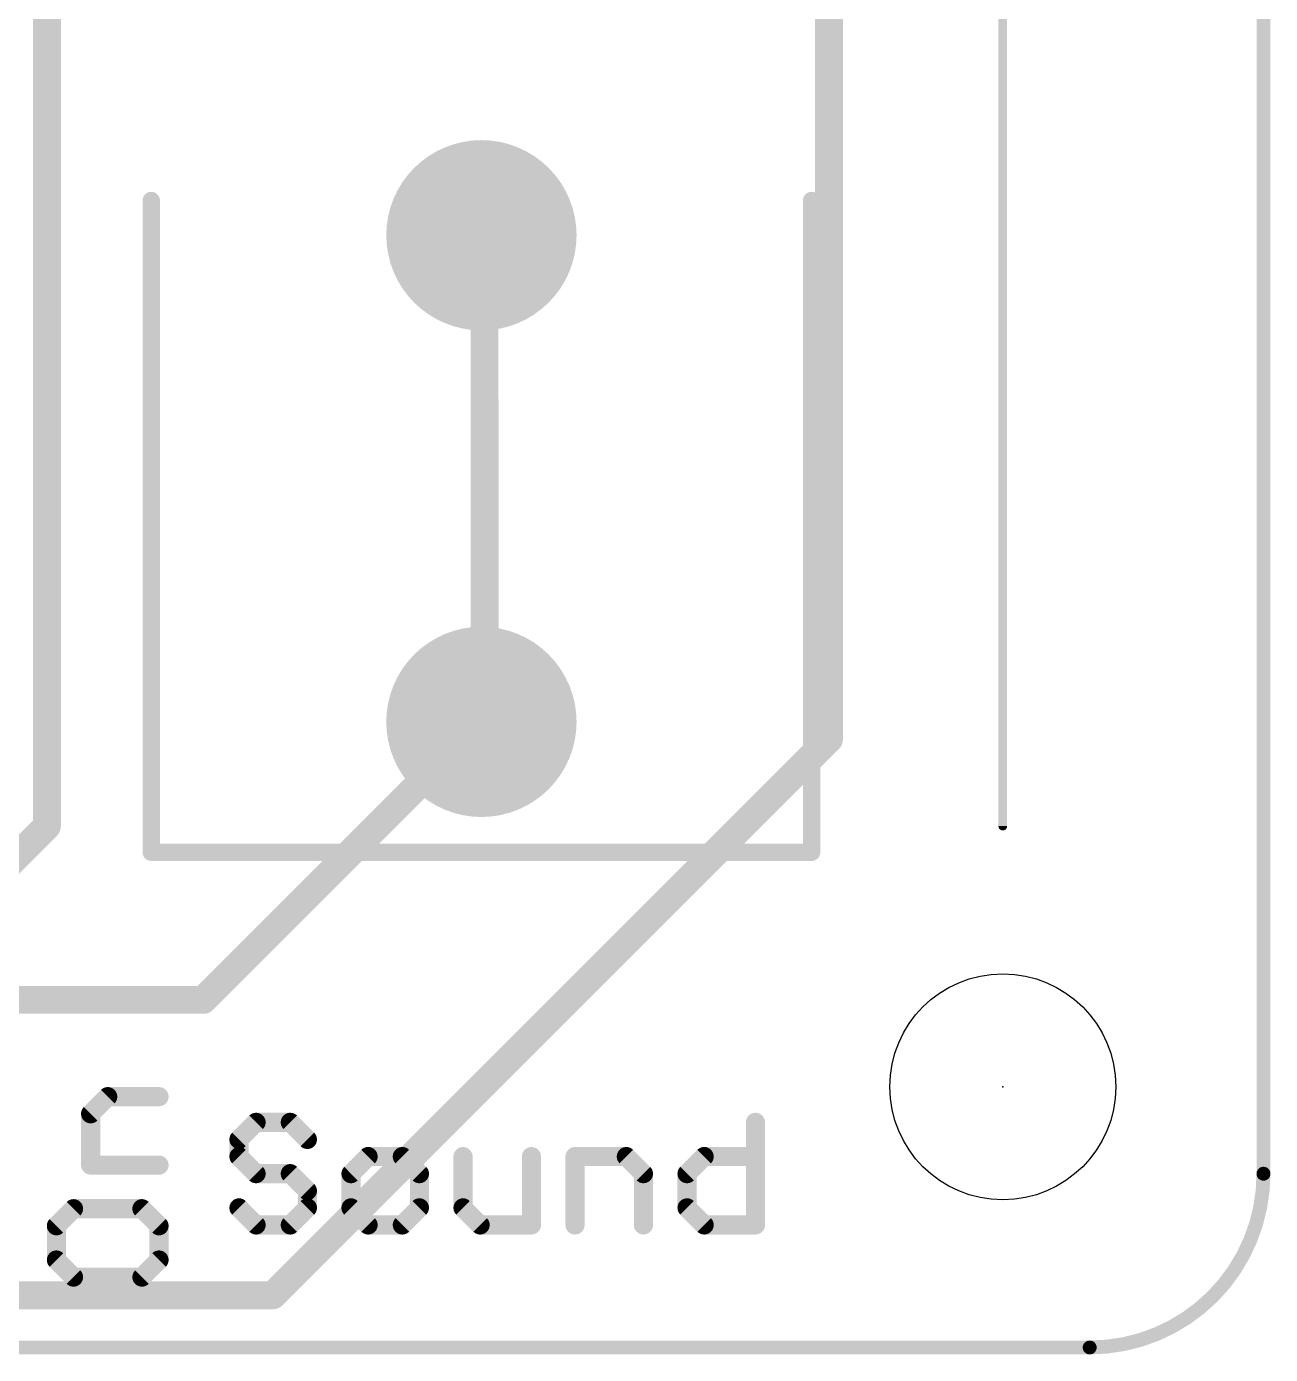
# Model space of a CAD drawing. Extents: x -12 to 102, y -12 to 69.
# Drawn here: x 58.12 to 76.3, y -0.1 to 19.31 of the extents above; entities that cross this region are included whole.
import ezdxf

# ---------------------------------------------------------------- set-up
doc = ezdxf.new("R2010")
doc.units = 0
for name, color, linetype in [('1', 12, 'CONTINUOUS'), ('16', 132, 'CONTINUOUS'), ('17', 110, 'CONTINUOUS'), ('20', 53, 'CONTINUOUS'), ('21', 41, 'CONTINUOUS'), ('23', 53, 'CONTINUOUS'), ('49', 6, 'CONTINUOUS'), ('51', 53, 'CONTINUOUS')]:
    doc.layers.add(name, color=color, linetype=linetype)

# ---------------------------------------------------------------- blocks, each defined once
blk = doc.blocks.new('ROUNDP')
at = {"const_width": 0.5}
blk.add_lwpolyline([(0, -0.25, 1), (0, 0.25, 1), (0, -0.25)], format="xyb", dxfattribs=at)

msp = doc.modelspace()

# ---------------------------------------------------------------- linework, layer by layer
at = {"layer": '1', "const_width": 0.4064}
for points in [[(58.42, 7.62), (58.42, 29.21)], [(54.7878, 3.9878), (58.42, 7.62)]]:
    msp.add_lwpolyline(points, dxfattribs=at)
at = {"layer": '1', "const_width": 0.2032}
for points in [[(58.4918, 7.5482, 1), (58.3482, 7.6918)], [(58.3184, 7.62, 1), (58.5216, 7.62)]]:
    msp.add_lwpolyline(points, format="xyb", dxfattribs=at)
at = {"layer": '16', "const_width": 0.4064}
for points in [[(69.85, 29.21), (69.85, 8.89)], [(60.706, 5.08), (64.77, 9.144)], [(69.85, 8.89), (61.722, 0.762)], [(25.4, 5.08), (60.706, 5.08)], [(61.722, 0.762), (45.72, 0.762)]]:
    msp.add_lwpolyline(points, dxfattribs=at)
at = {"layer": '16', "const_width": 0.2032}
for points in [[(64.8418, 9.0722, 1), (64.6982, 9.2158)], [(69.7484, 8.89, 1), (69.9516, 8.89)], [(69.9218, 8.8182, 1), (69.7782, 8.9618)], [(60.6342, 5.1518, 1), (60.7778, 5.0082)], [(60.706, 4.9784, 1), (60.706, 5.1816)], [(61.6502, 0.8338, 1), (61.7938, 0.6902)], [(61.722, 0.6604, 1), (61.722, 0.8636)]]:
    msp.add_lwpolyline(points, format="xyb", dxfattribs=at)
at = {"layer": '20', "const_width": 0.2032}
for points in [[(76.2, 2.54), (76.2, 66.04)], [(2.54, 0), (73.66, 0)]]:
    msp.add_lwpolyline(points, dxfattribs=at)
at = {"layer": '20'}
for points, const_width in [([(73.66, 0, 0.4142), (76.2, 2.54)], 0.2032), ([(76.2508, 2.54, 1), (76.1492, 2.54)], 0.1016), ([(76.1492, 2.54, 1), (76.2508, 2.54)], 0.1016), ([(73.66, 0.0508, 1), (73.66, -0.0508)], 0.1016), ([(73.66, -0.0508, 1), (73.66, 0.0508)], 0.1016)]:
    msp.add_lwpolyline(points, format="xyb", dxfattribs=dict(at, const_width=const_width))
msp.add_circle((72.39, 3.81), 1.651, dxfattribs=at)
at = {"layer": '21'}
for points, const_width in [([(59.944, 7.239), (59.944, 16.764)], 0.254), ([(69.596, 16.764), (69.596, 7.239)], 0.254), ([(69.596, 7.239), (59.944, 7.239)], 0.254), ([(59.0584, 3.4158), (59.3084, 3.6658)], 0.2794), ([(59.3084, 3.6658), (60.0583, 3.6658)], 0.2794), ([(59.0584, 2.6659), (59.0584, 3.4158)], 0.2794), ([(61.4767, 3.2906), (61.2267, 3.0406)], 0.2794), ([(61.9766, 3.2906), (61.4767, 3.2906)], 0.2794), ([(62.2266, 3.0406), (61.9766, 3.2906)], 0.2794), ([(68.7752, 3.2906), (68.7752, 1.7907)], 0.2794), ([(61.2267, 3.0406), (61.2267, 2.7906)], 0.2794), ([(61.2267, 2.7906), (61.4767, 2.5406)], 0.2794), ([(63.1138, 2.7906), (62.8639, 2.5406)], 0.2794), ([(63.6138, 2.7906), (63.1138, 2.7906)], 0.2794), ([(63.8638, 2.5406), (63.6138, 2.7906)], 0.2794), ([(64.501, 2.7906), (64.501, 2.0407)], 0.2794), ([(65.5009, 1.7907), (65.5009, 2.7906)], 0.2794), ([(66.1382, 1.7907), (66.1382, 2.7906)], 0.2794), ([(66.1382, 2.7906), (66.8881, 2.7906)], 0.2794), ([(66.8881, 2.7906), (67.1381, 2.5406)], 0.2794), ([(67.7753, 2.5406), (68.0253, 2.7906)], 0.2794), ([(68.0253, 2.7906), (68.7752, 2.7906)], 0.2794), ([(60.0583, 2.6659), (59.0584, 2.6659)], 0.2794), ([(61.4767, 2.5406), (61.9766, 2.5406)], 0.2794), ([(61.9766, 2.5406), (62.2266, 2.2907)], 0.2794), ([(62.8639, 2.5406), (62.8639, 2.0407)], 0.2794), ([(63.8638, 2.0407), (63.8638, 2.5406)], 0.2794), ([(67.1381, 2.5406), (67.1381, 1.7907)], 0.2794), ([(67.7753, 2.0407), (67.7753, 2.5406)], 0.2794), ([(62.2266, 2.2907), (62.2266, 2.0407)], 0.2794), ([(58.8084, 2.0286), (58.5584, 1.7786)], 0.2794), ([(59.8083, 2.0286), (58.8084, 2.0286)], 0.2794), ([(60.0583, 1.7786), (59.8083, 2.0286)], 0.2794), ([(61.4767, 1.7907), (61.2267, 2.0407)], 0.2794), ([(62.2266, 2.0407), (61.9766, 1.7907)], 0.2794), ([(62.8639, 2.0407), (63.1138, 1.7907)], 0.2794), ([(63.6138, 1.7907), (63.8638, 2.0407)], 0.2794), ([(64.501, 2.0407), (64.751, 1.7907)], 0.2794), ([(68.0253, 1.7907), (67.7753, 2.0407)], 0.2794), ([(58.5584, 1.7786), (58.5584, 1.2787)], 0.2794), ([(60.0583, 1.2787), (60.0583, 1.7786)], 0.2794), ([(61.9766, 1.7907), (61.4767, 1.7907)], 0.2794), ([(63.1138, 1.7907), (63.6138, 1.7907)], 0.2794), ([(64.751, 1.7907), (65.5009, 1.7907)], 0.2794), ([(68.7752, 1.7907), (68.0253, 1.7907)], 0.2794), ([(58.5584, 1.2787), (58.8084, 1.0287)], 0.2794), ([(59.8083, 1.0287), (60.0583, 1.2787)], 0.2794), ([(58.8084, 1.0287), (59.8083, 1.0287)], 0.2794)]:
    msp.add_lwpolyline(points, dxfattribs=dict(at, const_width=const_width))
for points, const_width in [([(60.0075, 16.764, 1), (59.8805, 16.764)], 0.127), ([(69.6595, 16.764, 1), (69.5325, 16.764)], 0.127), ([(59.944, 7.3025, 1), (59.944, 7.1755)], 0.127), ([(59.8805, 7.239, 1), (60.0075, 7.239)], 0.127), ([(69.5325, 7.239, 1), (69.6595, 7.239)], 0.127), ([(69.596, 7.1755, 1), (69.596, 7.3025)], 0.127), ([(59.3084, 3.7356, 1), (59.3084, 3.5959)], 0.1397), ([(59.3578, 3.6164, 1), (59.259, 3.7152)], 0.1397), ([(60.0583, 3.5959, 1), (60.0583, 3.7356)], 0.1397), ([(59.1282, 3.4158, 1), (58.9885, 3.4158)], 0.1397), ([(59.009, 3.4652, 1), (59.1078, 3.3664)], 0.1397), ([(61.4767, 3.3604, 1), (61.4767, 3.2207)], 0.1397), ([(61.5261, 3.2412, 1), (61.4273, 3.34)], 0.1397), ([(62.026, 3.34, 1), (61.9272, 3.2412)], 0.1397), ([(61.9766, 3.2207, 1), (61.9766, 3.3604)], 0.1397), ([(68.8451, 3.2906, 1), (68.7054, 3.2906)], 0.1397), ([(61.2966, 3.0406, 1), (61.1568, 3.0406)], 0.1397), ([(61.1773, 3.09, 1), (61.2761, 2.9912)], 0.1397), ([(62.1772, 2.9912, 1), (62.276, 3.09)], 0.1397), ([(61.2761, 2.84, 1), (61.1773, 2.7412)], 0.1397), ([(63.1138, 2.8605, 1), (63.1138, 2.7208)], 0.1397), ([(63.1632, 2.7412, 1), (63.0644, 2.84)], 0.1397), ([(63.6632, 2.84, 1), (63.5644, 2.7412)], 0.1397), ([(63.6138, 2.7208, 1), (63.6138, 2.8605)], 0.1397), ([(64.5709, 2.7906, 1), (64.4312, 2.7906)], 0.1397), ([(65.5708, 2.7906, 1), (65.4311, 2.7906)], 0.1397), ([(66.208, 2.7906, 1), (66.0683, 2.7906)], 0.1397), ([(66.1382, 2.8605, 1), (66.1382, 2.7208)], 0.1397), ([(66.9375, 2.84, 1), (66.8387, 2.7412)], 0.1397), ([(66.8881, 2.7208, 1), (66.8881, 2.8605)], 0.1397), ([(68.0253, 2.8605, 1), (68.0253, 2.7208)], 0.1397), ([(68.0747, 2.7412, 1), (67.9759, 2.84)], 0.1397), ([(68.7752, 2.7208, 1), (68.7752, 2.8605)], 0.1397), ([(58.9885, 2.6659, 1), (59.1282, 2.6659)], 0.1397), ([(59.0584, 2.7357, 1), (59.0584, 2.596)], 0.1397), ([(60.0583, 2.596, 1), (60.0583, 2.7357)], 0.1397), ([(61.1568, 2.7906, 1), (61.2966, 2.7906)], 0.1397), ([(61.4767, 2.6105, 1), (61.4767, 2.4708)], 0.1397), ([(61.4273, 2.4912, 1), (61.5261, 2.59)], 0.1397), ([(62.026, 2.59, 1), (61.9272, 2.4912)], 0.1397), ([(61.9766, 2.4708, 1), (61.9766, 2.6105)], 0.1397), ([(62.9337, 2.5406, 1), (62.794, 2.5406)], 0.1397), ([(62.8145, 2.59, 1), (62.9132, 2.4912)], 0.1397), ([(63.9336, 2.5406, 1), (63.7939, 2.5406)], 0.1397), ([(63.8144, 2.4912, 1), (63.9132, 2.59)], 0.1397), ([(67.2079, 2.5406, 1), (67.0682, 2.5406)], 0.1397), ([(67.0887, 2.4912, 1), (67.1875, 2.59)], 0.1397), ([(67.8452, 2.5406, 1), (67.7055, 2.5406)], 0.1397), ([(67.7259, 2.59, 1), (67.8247, 2.4912)], 0.1397), ([(62.2965, 2.2907, 1), (62.1568, 2.2907)], 0.1397), ([(62.1772, 2.2413, 1), (62.276, 2.3401)], 0.1397), ([(58.8084, 2.0985, 1), (58.8084, 1.9588)], 0.1397), ([(58.8578, 1.9792, 1), (58.759, 2.078)], 0.1397), ([(59.8577, 2.078, 1), (59.7589, 1.9792)], 0.1397), ([(59.8083, 1.9588, 1), (59.8083, 2.0985)], 0.1397), ([(61.2761, 2.0901, 1), (61.1773, 1.9913)], 0.1397), ([(62.276, 1.9913, 1), (62.1772, 2.0901)], 0.1397), ([(62.9132, 2.0901, 1), (62.8145, 1.9913)], 0.1397), ([(63.9132, 1.9913, 1), (63.8144, 2.0901)], 0.1397), ([(64.5504, 2.0901, 1), (64.4516, 1.9913)], 0.1397), ([(67.8247, 2.0901, 1), (67.7259, 1.9913)], 0.1397), ([(62.1568, 2.0407, 1), (62.2965, 2.0407)], 0.1397), ([(62.794, 2.0407, 1), (62.9337, 2.0407)], 0.1397), ([(63.7939, 2.0407, 1), (63.9336, 2.0407)], 0.1397), ([(64.4312, 2.0407, 1), (64.5709, 2.0407)], 0.1397), ([(67.7055, 2.0407, 1), (67.8452, 2.0407)], 0.1397), ([(58.6283, 1.7786, 1), (58.4886, 1.7786)], 0.1397), ([(58.509, 1.828, 1), (58.6078, 1.7292)], 0.1397), ([(60.1282, 1.7786, 1), (59.9885, 1.7786)], 0.1397), ([(60.0089, 1.7292, 1), (60.1077, 1.828)], 0.1397), ([(61.4767, 1.8606, 1), (61.4767, 1.7209)], 0.1397), ([(61.4273, 1.7413, 1), (61.5261, 1.8401)], 0.1397), ([(61.9272, 1.8401, 1), (62.026, 1.7413)], 0.1397), ([(61.9766, 1.7209, 1), (61.9766, 1.8606)], 0.1397), ([(63.1138, 1.8606, 1), (63.1138, 1.7209)], 0.1397), ([(63.0644, 1.7413, 1), (63.1632, 1.8401)], 0.1397), ([(63.5644, 1.8401, 1), (63.6632, 1.7413)], 0.1397), ([(63.6138, 1.7209, 1), (63.6138, 1.8606)], 0.1397), ([(64.751, 1.8606, 1), (64.751, 1.7209)], 0.1397), ([(64.7016, 1.7413, 1), (64.8004, 1.8401)], 0.1397), ([(65.4311, 1.7907, 1), (65.5708, 1.7907)], 0.1397), ([(65.5009, 1.7209, 1), (65.5009, 1.8606)], 0.1397), ([(66.0683, 1.7907, 1), (66.208, 1.7907)], 0.1397), ([(67.0682, 1.7907, 1), (67.2079, 1.7907)], 0.1397), ([(68.0253, 1.8606, 1), (68.0253, 1.7209)], 0.1397), ([(67.9759, 1.7413, 1), (68.0747, 1.8401)], 0.1397), ([(68.7054, 1.7907, 1), (68.8451, 1.7907)], 0.1397), ([(68.7752, 1.7209, 1), (68.7752, 1.8606)], 0.1397), ([(58.6078, 1.3281, 1), (58.509, 1.2293)], 0.1397), ([(60.1077, 1.2293, 1), (60.0089, 1.3281)], 0.1397), ([(58.4886, 1.2787, 1), (58.6283, 1.2787)], 0.1397), ([(58.8084, 1.0985, 1), (58.8084, 0.9588)], 0.1397), ([(59.8083, 0.9588, 1), (59.8083, 1.0985)], 0.1397), ([(59.9885, 1.2787, 1), (60.1282, 1.2787)], 0.1397), ([(58.759, 0.9793, 1), (58.8578, 1.0781)], 0.1397), ([(59.7589, 1.0781, 1), (59.8577, 0.9793)], 0.1397)]:
    msp.add_lwpolyline(points, format="xyb", dxfattribs=dict(at, const_width=const_width))
at = {"layer": '23'}
msp.add_point((72.39, 3.81), dxfattribs=at)
at = {"layer": '49', "const_width": 0.4064}
msp.add_lwpolyline([(64.8182, 10.2743), (64.8157, 15.3771)], dxfattribs=at)
at = {"layer": '49', "const_width": 0.2032}
for points in [[(64.9173, 15.3771, 1), (64.7141, 15.3771)], [(64.7166, 10.2743, 1), (64.9198, 10.2743)]]:
    msp.add_lwpolyline(points, format="xyb", dxfattribs=at)
at = {"layer": '51', "const_width": 0.127}
msp.add_lwpolyline([(72.39, 60.96), (72.39, 7.62)], dxfattribs=at)
at = {"layer": '51', "const_width": 0.0635}
msp.add_lwpolyline([(72.3582, 7.62, 1), (72.4218, 7.62)], format="xyb", dxfattribs=at)

# ---------------------------------------------------------------- block references
at = {"layer": '17', "xscale": 2.7813, "yscale": 2.7813}
for p, rotation in [((64.77, 16.256), 180), ((64.77, 16.256), 180), ((64.77, 9.144), 90), ((64.77, 9.144), 90)]:
    msp.add_blockref('ROUNDP', p, dxfattribs=dict(at, rotation=rotation))

doc.saveas('drawing.dxf')
